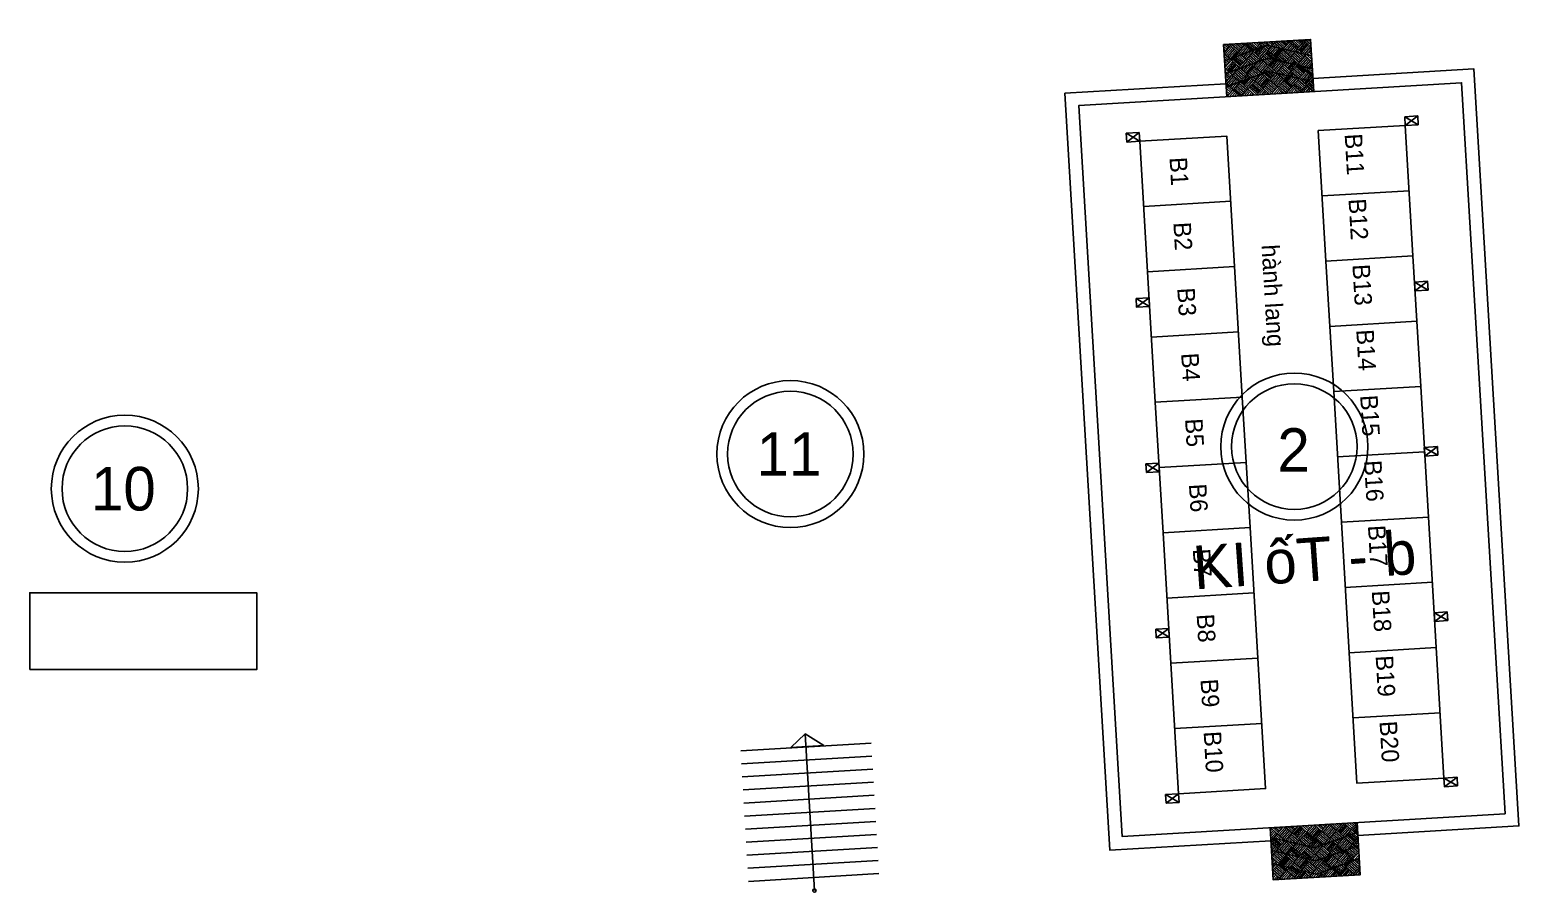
# Model space of a CAD drawing. Extents: x -31423 to 1909503, y -2344077 to 1640342.
# Drawn here: x 74545 to 108763, y -16932 to 2855 of the extents above; entities that cross this region are included whole.
import ezdxf

# ---------------------------------------------------------------- set-up
doc = ezdxf.new("R2010")
doc.units = 0
for name, color, linetype in [('Level 1', 7, 'Continuous'), ('Level 13', 7, 'Continuous'), ('Level 14', 7, 'Continuous'), ('Level 15', 7, 'Continuous'), ('Level 16', 7, 'Continuous'), ('Level 18', 7, 'Continuous'), ('Level 19', 7, 'Continuous'), ('Level 20', 7, 'Continuous'), ('Level 26', 7, 'Continuous'), ('Level 27', 7, 'Continuous')]:
    doc.layers.add(name, color=color, linetype=linetype)

# ---------------------------------------------------------------- blocks, each defined once
blk = doc.blocks.new('200300')
at = {"layer": 'Level 13'}
for p, q in [((-1000, 1500), (-1000, -1500)), ((1000, 1500), (-1000, 1500)), ((1000, 1500), (-1000, -1500)), ((-1000, 1500), (1000, -1500)), ((1000, -1500), (1000, 1500)), ((-1000, -1500), (1000, -1500))]:
    blk.add_line(p, q, dxfattribs=at)
at = {"layer": 'Level 18'}
for p, q in [((1000, 1500), (-1000, 1500)), ((-1000, 1500), (-1000, -1500)), ((1000, -1500), (1000, 1500)), ((-1000, -1500), (1000, -1500))]:
    blk.add_line(p, q, dxfattribs=at)
blk = doc.blocks.new('A$C428')
at = {"layer": 'Level 1'}
for points in [[(9000, 57000), (9000, 94000), (183000, 94000), (183000, 57000)], [(12000, 37000), (0, 37000), (0, 57000), (12000, 57000)], [(180000, 37000), (192000, 37000), (192000, 57000), (180000, 57000)], [(183000, 37000), (183000, 0), (9000, 0), (9000, 37000)]]:
    blk.add_lwpolyline(points, dxfattribs=at)
blk.add_lwpolyline([(180000, 91000), (180000, 3000), (12000, 3000), (12000, 91000)], close=True, dxfattribs=at)
at = {"layer": 'Level 14'}
for p, q in [((0, 56364), (636, 57000)), ((0, 56930), (70, 57000)), ((312, 55545), (0, 55857)), ((0, 55233), (312, 55545)), ((29, 55262), (0, 55292)), ((0, 54667), (595, 55262)), ((0, 54101), (878, 54979)), ((29, 55828), (1202, 57000)), ((312, 55545), (1767, 57000)), ((2009, 53848), (312, 55545)), ((2292, 54131), (595, 55828)), ((2575, 54414), (878, 56111)), ((2858, 54697), (1161, 56394)), ((3141, 54979), (1444, 56677)), ((3424, 55262), (1727, 56959)), ((2009, 53848), (3706, 55545)), ((3706, 55545), (2252, 57000)), ((2292, 56959), (2333, 57000)), ((2292, 53565), (3989, 55262)), ((2575, 56677), (2899, 57000)), ((2575, 53282), (4272, 54979)), ((2858, 56394), (3464, 57000)), ((3141, 56111), (4030, 57000)), ((3424, 55828), (4596, 57000)), ((3706, 55545), (5161, 57000)), ((5403, 53848), (3706, 55545)), ((5686, 54131), (3989, 55828)), ((5969, 54414), (4272, 56111)), ((6252, 54697), (4555, 56394)), ((6535, 54979), (4838, 56677)), ((6818, 55262), (5121, 56959)), ((5403, 53848), (7101, 55545)), ((7101, 55545), (5646, 57000)), ((5686, 56959), (5727, 57000)), ((5686, 53565), (7383, 55262)), ((5969, 56677), (6293, 57000)), ((5969, 53282), (7666, 54979)), ((6252, 56394), (6858, 57000)), ((6535, 56111), (7424, 57000)), ((6818, 55828), (7990, 57000)), ((7101, 55545), (8555, 57000)), ((8798, 53848), (7101, 55545)), ((9080, 54131), (7383, 55828)), ((9363, 54414), (7666, 56111)), ((9646, 54697), (7949, 56394)), ((9929, 54979), (8232, 56677)), ((10212, 55262), (8515, 56959)), ((8798, 53848), (10495, 55545)), ((10495, 55545), (9040, 57000)), ((9080, 56959), (9121, 57000)), ((9080, 53565), (10778, 55262)), ((9363, 56677), (9687, 57000)), ((9363, 53282), (11060, 54979)), ((9646, 56394), (10252, 57000)), ((9929, 56111), (10818, 57000)), ((10212, 55828), (11384, 57000)), ((10495, 55545), (11950, 57000)), ((12000, 54040), (10495, 55545)), ((12000, 54605), (10778, 55828)), ((12000, 55171), (11060, 56111)), ((12000, 55737), (11343, 56394)), ((12000, 56303), (11626, 56677)), ((12000, 56868), (11909, 56959)), ((180000, 56868), (180091, 56959)), ((180000, 56303), (180374, 56677)), ((180000, 55737), (180657, 56394)), ((180000, 55171), (180940, 56111)), ((180000, 54605), (181222, 55828)), ((180000, 54040), (181505, 55545)), ((181505, 55545), (180050, 57000)), ((181788, 55828), (180616, 57000)), ((182637, 53282), (180940, 54979)), ((182071, 56111), (181182, 57000)), ((182920, 53565), (181222, 55262)), ((181505, 55545), (182960, 57000)), ((183202, 53848), (181505, 55545)), ((182354, 56394), (181748, 57000)), ((181788, 55262), (183485, 56959)), ((182071, 54979), (183768, 56677)), ((182637, 56677), (182313, 57000)), ((182354, 54697), (184051, 56394)), ((182637, 54414), (184334, 56111)), ((182920, 56959), (182879, 57000)), ((182920, 54131), (184617, 55828)), ((183202, 53848), (184899, 55545)), ((184899, 55545), (183445, 57000)), ((185182, 55828), (184010, 57000)), ((186031, 53282), (184334, 54979)), ((185465, 56111), (184576, 57000)), ((186314, 53565), (184617, 55262)), ((184899, 55545), (186354, 57000)), ((186597, 53848), (184899, 55545)), ((185748, 56394), (185142, 57000)), ((185182, 55262), (186879, 56959)), ((185465, 54979), (187162, 56677)), ((186031, 56677), (185707, 57000)), ((185748, 54697), (187445, 56394)), ((186031, 54414), (187728, 56111)), ((186314, 56959), (186273, 57000)), ((186314, 54131), (188011, 55828)), ((186597, 53848), (188294, 55545)), ((188294, 55545), (186839, 57000)), ((188576, 55828), (187404, 57000)), ((189425, 53282), (187728, 54979)), ((188859, 56111), (187970, 57000)), ((189708, 53565), (188011, 55262)), ((188294, 55545), (189748, 57000)), ((189991, 53848), (188294, 55545)), ((189142, 56394), (188536, 57000)), ((188576, 55262), (190273, 56959)), ((188859, 54979), (190556, 56677)), ((189425, 56677), (189101, 57000)), ((189142, 54697), (190839, 56394)), ((189425, 54414), (191122, 56111)), ((189708, 56959), (189667, 57000)), ((189708, 54131), (191405, 55828)), ((189991, 53848), (191688, 55545)), ((191688, 55545), (190233, 57000)), ((191971, 55828), (190798, 57000)), ((192000, 54101), (191122, 54979)), ((192000, 56364), (191364, 57000)), ((192000, 54667), (191405, 55262)), ((191688, 55545), (192000, 55857)), ((192000, 55233), (191688, 55545)), ((192000, 56930), (191930, 57000)), ((191971, 55262), (192000, 55292)), ((0, 53536), (1161, 54697)), ((0, 52970), (1444, 54414)), ((312, 52151), (0, 52463)), ((0, 51839), (312, 52151)), ((29, 51868), (0, 51898)), ((0, 51273), (595, 51868)), ((0, 50707), (878, 51585)), ((29, 52434), (1727, 54131)), ((312, 52151), (2009, 53848)), ((2009, 50454), (312, 52151)), ((2292, 50737), (595, 52434)), ((2575, 51020), (878, 52717)), ((2858, 51302), (1161, 53000)), ((3141, 51585), (1444, 53282)), ((3424, 51868), (1727, 53565)), ((3706, 52151), (2009, 53848)), ((2009, 50454), (3706, 52151)), ((2292, 50171), (3989, 51868)), ((2575, 49888), (4272, 51585)), ((2858, 53000), (4555, 54697)), ((3141, 52717), (4838, 54414)), ((3424, 52434), (5121, 54131)), ((3706, 52151), (5403, 53848)), ((5403, 50454), (3706, 52151)), ((5686, 50737), (3989, 52434)), ((5969, 51020), (4272, 52717)), ((6252, 51302), (4555, 53000)), ((6535, 51585), (4838, 53282)), ((6818, 51868), (5121, 53565)), ((7101, 52151), (5403, 53848)), ((5403, 50454), (7101, 52151)), ((5686, 50171), (7383, 51868)), ((5969, 49888), (7666, 51585)), ((6252, 53000), (7949, 54697)), ((6535, 52717), (8232, 54414)), ((6818, 52434), (8515, 54131)), ((7101, 52151), (8798, 53848)), ((8798, 50454), (7101, 52151)), ((9080, 50737), (7383, 52434)), ((9363, 51020), (7666, 52717)), ((9646, 51302), (7949, 53000)), ((9929, 51585), (8232, 53282)), ((10212, 51868), (8515, 53565)), ((10495, 52151), (8798, 53848)), ((8798, 50454), (10495, 52151)), ((9080, 50171), (10778, 51868)), ((9363, 49888), (11060, 51585)), ((9646, 53000), (11343, 54697)), ((9929, 52717), (11626, 54414)), ((10212, 52434), (11909, 54131)), ((10495, 52151), (12000, 53656)), ((12000, 50646), (10495, 52151)), ((12000, 51211), (10778, 52434)), ((12000, 51777), (11060, 52717)), ((12000, 52343), (11343, 53000)), ((12000, 52908), (11626, 53282)), ((12000, 53474), (11909, 53565)), ((181505, 52151), (180000, 53656)), ((180000, 53474), (180091, 53565)), ((180000, 52908), (180374, 53282)), ((180000, 52343), (180657, 53000)), ((180000, 51777), (180940, 52717)), ((180000, 51211), (181222, 52434)), ((180000, 50646), (181505, 52151)), ((181788, 52434), (180091, 54131)), ((182071, 52717), (180374, 54414)), ((182354, 53000), (180657, 54697)), ((182637, 49888), (180940, 51585)), ((182920, 50171), (181222, 51868)), ((181505, 52151), (183202, 53848)), ((183202, 50454), (181505, 52151)), ((181788, 51868), (183485, 53565)), ((182071, 51585), (183768, 53282)), ((182354, 51302), (184051, 53000)), ((182637, 51020), (184334, 52717)), ((182920, 50737), (184617, 52434)), ((184899, 52151), (183202, 53848)), ((183202, 50454), (184899, 52151)), ((185182, 52434), (183485, 54131)), ((185465, 52717), (183768, 54414)), ((185748, 53000), (184051, 54697)), ((186031, 49888), (184334, 51585)), ((186314, 50171), (184617, 51868)), ((184899, 52151), (186597, 53848)), ((186597, 50454), (184899, 52151)), ((185182, 51868), (186879, 53565)), ((185465, 51585), (187162, 53282)), ((185748, 51302), (187445, 53000)), ((186031, 51020), (187728, 52717)), ((186314, 50737), (188011, 52434)), ((188294, 52151), (186597, 53848)), ((186597, 50454), (188294, 52151)), ((188576, 52434), (186879, 54131)), ((188859, 52717), (187162, 54414)), ((189142, 53000), (187445, 54697)), ((189425, 49888), (187728, 51585)), ((189708, 50171), (188011, 51868)), ((188294, 52151), (189991, 53848)), ((189991, 50454), (188294, 52151)), ((188576, 51868), (190273, 53565)), ((188859, 51585), (190556, 53282)), ((189142, 51302), (190839, 53000)), ((189425, 51020), (191122, 52717)), ((189708, 50737), (191405, 52434)), ((191688, 52151), (189991, 53848)), ((189991, 50454), (191688, 52151)), ((191971, 52434), (190273, 54131)), ((192000, 52970), (190556, 54414)), ((192000, 53536), (190839, 54697)), ((192000, 50707), (191122, 51585)), ((192000, 51273), (191405, 51868)), ((191688, 52151), (192000, 52463)), ((192000, 51839), (191688, 52151)), ((191971, 51868), (192000, 51898)), ((0, 50142), (1161, 51302)), ((0, 49576), (1444, 51020)), ((312, 48757), (0, 49069)), ((0, 48445), (312, 48757)), ((29, 48474), (0, 48504)), ((0, 47879), (595, 48474)), ((0, 47313), (878, 48191)), ((0, 46748), (1161, 47908)), ((29, 49040), (1727, 50737)), ((312, 48757), (2009, 50454)), ((2009, 47060), (312, 48757)), ((2292, 47343), (595, 49040)), ((2575, 47626), (878, 49323)), ((2858, 47908), (1161, 49605)), ((3141, 48191), (1444, 49888)), ((3424, 48474), (1727, 50171)), ((3706, 48757), (2009, 50454)), ((2009, 47060), (3706, 48757)), ((2292, 46777), (3989, 48474)), ((2575, 46494), (4272, 48191)), ((2858, 49605), (4555, 51302)), ((2858, 46211), (4555, 47908)), ((3141, 49323), (4838, 51020)), ((3424, 49040), (5121, 50737)), ((3706, 48757), (5403, 50454)), ((5403, 47060), (3706, 48757)), ((5686, 47343), (3989, 49040)), ((5969, 47626), (4272, 49323)), ((6252, 47908), (4555, 49605)), ((6535, 48191), (4838, 49888)), ((6818, 48474), (5121, 50171)), ((7101, 48757), (5403, 50454)), ((5403, 47060), (7101, 48757)), ((5686, 46777), (7383, 48474)), ((5969, 46494), (7666, 48191)), ((6252, 49605), (7949, 51302)), ((6252, 46211), (7949, 47908)), ((6535, 49323), (8232, 51020)), ((6818, 49040), (8515, 50737)), ((7101, 48757), (8798, 50454)), ((8798, 47060), (7101, 48757)), ((9080, 47343), (7383, 49040)), ((9363, 47626), (7666, 49323)), ((9646, 47908), (7949, 49605)), ((9929, 48191), (8232, 49888)), ((10212, 48474), (8515, 50171)), ((10495, 48757), (8798, 50454)), ((8798, 47060), (10495, 48757)), ((9080, 46777), (10778, 48474)), ((9363, 46494), (11060, 48191)), ((9646, 49605), (11343, 51302)), ((9646, 46211), (11343, 47908)), ((9929, 49323), (11626, 51020)), ((10212, 49040), (11909, 50737)), ((10495, 48757), (12000, 50262)), ((12000, 47252), (10495, 48757)), ((12000, 47817), (10778, 49040)), ((12000, 48383), (11060, 49323)), ((12000, 48949), (11343, 49605)), ((12000, 49514), (11626, 49888)), ((12000, 50080), (11909, 50171)), ((181505, 48757), (180000, 50262)), ((180000, 50080), (180091, 50171)), ((180000, 49514), (180374, 49888)), ((180000, 48949), (180657, 49605)), ((180000, 48383), (180940, 49323)), ((180000, 47817), (181222, 49040)), ((180000, 47252), (181505, 48757)), ((181788, 49040), (180091, 50737)), ((182071, 49323), (180374, 51020)), ((182354, 49605), (180657, 51302)), ((182354, 46211), (180657, 47908)), ((182637, 46494), (180940, 48191)), ((182920, 46777), (181222, 48474)), ((181505, 48757), (183202, 50454)), ((183202, 47060), (181505, 48757)), ((181788, 48474), (183485, 50171)), ((182071, 48191), (183768, 49888)), ((182354, 47908), (184051, 49605)), ((182637, 47626), (184334, 49323)), ((182920, 47343), (184617, 49040)), ((184899, 48757), (183202, 50454)), ((183202, 47060), (184899, 48757)), ((185182, 49040), (183485, 50737)), ((185465, 49323), (183768, 51020)), ((185748, 49605), (184051, 51302)), ((185748, 46211), (184051, 47908)), ((186031, 46494), (184334, 48191)), ((186314, 46777), (184617, 48474)), ((184899, 48757), (186597, 50454)), ((186597, 47060), (184899, 48757)), ((185182, 48474), (186879, 50171)), ((185465, 48191), (187162, 49888)), ((185748, 47908), (187445, 49605)), ((186031, 47626), (187728, 49323)), ((186314, 47343), (188011, 49040)), ((188294, 48757), (186597, 50454)), ((186597, 47060), (188294, 48757)), ((188576, 49040), (186879, 50737)), ((188859, 49323), (187162, 51020)), ((189142, 49605), (187445, 51302)), ((189142, 46211), (187445, 47908)), ((189425, 46494), (187728, 48191)), ((189708, 46777), (188011, 48474)), ((188294, 48757), (189991, 50454)), ((189991, 47060), (188294, 48757)), ((188576, 48474), (190273, 50171)), ((188859, 48191), (190556, 49888)), ((189142, 47908), (190839, 49605)), ((189425, 47626), (191122, 49323)), ((189708, 47343), (191405, 49040)), ((191688, 48757), (189991, 50454)), ((189991, 47060), (191688, 48757)), ((191971, 49040), (190273, 50737)), ((192000, 49576), (190556, 51020)), ((192000, 50142), (190839, 51302)), ((192000, 46748), (190839, 47908)), ((192000, 47313), (191122, 48191)), ((192000, 47879), (191405, 48474)), ((191688, 48757), (192000, 49069)), ((192000, 48445), (191688, 48757)), ((191971, 48474), (192000, 48504)), ((0, 46182), (1444, 47626)), ((312, 45363), (0, 45675)), ((0, 45050), (312, 45363)), ((29, 45080), (0, 45109)), ((0, 44485), (595, 45080)), ((0, 43919), (878, 44797)), ((0, 43353), (1161, 44514)), ((29, 45646), (1727, 47343)), ((312, 45363), (2009, 47060)), ((2009, 43666), (312, 45363)), ((2292, 43949), (595, 45646)), ((2575, 44231), (878, 45928)), ((2858, 44514), (1161, 46211)), ((3141, 44797), (1444, 46494)), ((3424, 45080), (1727, 46777)), ((3706, 45363), (2009, 47060)), ((2009, 43666), (3706, 45363)), ((2292, 43383), (3989, 45080)), ((2575, 43100), (4272, 44797)), ((2858, 42817), (4555, 44514)), ((3141, 45928), (4838, 47626)), ((3424, 45646), (5121, 47343)), ((3706, 45363), (5403, 47060)), ((5403, 43666), (3706, 45363)), ((5686, 43949), (3989, 45646)), ((5969, 44231), (4272, 45928)), ((6252, 44514), (4555, 46211)), ((6535, 44797), (4838, 46494)), ((6818, 45080), (5121, 46777)), ((7101, 45363), (5403, 47060)), ((5403, 43666), (7101, 45363)), ((5686, 43383), (7383, 45080)), ((5969, 43100), (7666, 44797)), ((6252, 42817), (7949, 44514)), ((6535, 45928), (8232, 47626)), ((6818, 45646), (8515, 47343)), ((7101, 45363), (8798, 47060)), ((8798, 43666), (7101, 45363)), ((9080, 43949), (7383, 45646)), ((9363, 44231), (7666, 45928)), ((9646, 44514), (7949, 46211)), ((9929, 44797), (8232, 46494)), ((10212, 45080), (8515, 46777)), ((10495, 45363), (8798, 47060)), ((8798, 43666), (10495, 45363)), ((9080, 43383), (10778, 45080)), ((9363, 43100), (11060, 44797)), ((9646, 42817), (11343, 44514)), ((9929, 45928), (11626, 47626)), ((10212, 45646), (11909, 47343)), ((10495, 45363), (12000, 46868)), ((12000, 43857), (10495, 45363)), ((12000, 44423), (10778, 45646)), ((12000, 44989), (11060, 45928)), ((12000, 45555), (11343, 46211)), ((12000, 46120), (11626, 46494)), ((12000, 46686), (11909, 46777)), ((181505, 45363), (180000, 46868)), ((180000, 46686), (180091, 46777)), ((180000, 46120), (180374, 46494)), ((180000, 45555), (180657, 46211)), ((180000, 44989), (180940, 45928)), ((180000, 44423), (181222, 45646)), ((180000, 43857), (181505, 45363)), ((181788, 45646), (180091, 47343)), ((182071, 45928), (180374, 47626)), ((182354, 42817), (180657, 44514)), ((182637, 43100), (180940, 44797)), ((182920, 43383), (181222, 45080)), ((181505, 45363), (183202, 47060)), ((183202, 43666), (181505, 45363)), ((181788, 45080), (183485, 46777)), ((182071, 44797), (183768, 46494)), ((182354, 44514), (184051, 46211)), ((182637, 44231), (184334, 45928)), ((182920, 43949), (184617, 45646)), ((184899, 45363), (183202, 47060)), ((183202, 43666), (184899, 45363)), ((185182, 45646), (183485, 47343)), ((185465, 45928), (183768, 47626)), ((185748, 42817), (184051, 44514)), ((186031, 43100), (184334, 44797)), ((186314, 43383), (184617, 45080)), ((184899, 45363), (186597, 47060)), ((186597, 43666), (184899, 45363)), ((185182, 45080), (186879, 46777)), ((185465, 44797), (187162, 46494)), ((185748, 44514), (187445, 46211)), ((186031, 44231), (187728, 45928)), ((186314, 43949), (188011, 45646)), ((188294, 45363), (186597, 47060)), ((186597, 43666), (188294, 45363)), ((188576, 45646), (186879, 47343)), ((188859, 45928), (187162, 47626)), ((189142, 42817), (187445, 44514)), ((189425, 43100), (187728, 44797)), ((189708, 43383), (188011, 45080)), ((188294, 45363), (189991, 47060)), ((189991, 43666), (188294, 45363)), ((188576, 45080), (190273, 46777)), ((188859, 44797), (190556, 46494)), ((189142, 44514), (190839, 46211)), ((189425, 44231), (191122, 45928)), ((189708, 43949), (191405, 45646)), ((191688, 45363), (189991, 47060)), ((189991, 43666), (191688, 45363)), ((191971, 45646), (190273, 47343)), ((192000, 46182), (190556, 47626)), ((192000, 43353), (190839, 44514)), ((192000, 43919), (191122, 44797)), ((192000, 44485), (191405, 45080)), ((191688, 45363), (192000, 45675)), ((192000, 45050), (191688, 45363)), ((191971, 45080), (192000, 45109)), ((0, 42788), (1444, 44231)), ((312, 41969), (0, 42281)), ((0, 41656), (312, 41969)), ((29, 41686), (0, 41715)), ((0, 41091), (595, 41686)), ((0, 40525), (878, 41403)), ((0, 39959), (1161, 41120)), ((29, 42252), (1727, 43949)), ((312, 41969), (2009, 43666)), ((2009, 40272), (312, 41969)), ((2292, 40554), (595, 42252)), ((2575, 40837), (878, 42534)), ((2858, 41120), (1161, 42817)), ((3141, 41403), (1444, 43100)), ((3424, 41686), (1727, 43383)), ((3706, 41969), (2009, 43666)), ((2009, 40272), (3706, 41969)), ((2292, 39989), (3989, 41686)), ((2575, 39706), (4272, 41403)), ((2858, 39423), (4555, 41120)), ((3141, 42534), (4838, 44231)), ((3424, 42252), (5121, 43949)), ((3706, 41969), (5403, 43666)), ((5403, 40272), (3706, 41969)), ((5686, 40554), (3989, 42252)), ((5969, 40837), (4272, 42534)), ((6252, 41120), (4555, 42817)), ((6535, 41403), (4838, 43100)), ((6818, 41686), (5121, 43383)), ((7101, 41969), (5403, 43666)), ((5403, 40272), (7101, 41969)), ((5686, 39989), (7383, 41686)), ((5969, 39706), (7666, 41403)), ((6252, 39423), (7949, 41120)), ((6535, 42534), (8232, 44231)), ((6818, 42252), (8515, 43949)), ((7101, 41969), (8798, 43666)), ((8798, 40272), (7101, 41969)), ((9080, 40554), (7383, 42252)), ((9363, 40837), (7666, 42534)), ((9646, 41120), (7949, 42817)), ((9929, 41403), (8232, 43100)), ((10212, 41686), (8515, 43383)), ((10495, 41969), (8798, 43666)), ((8798, 40272), (10495, 41969)), ((9080, 39989), (10778, 41686)), ((9363, 39706), (11060, 41403)), ((9646, 39423), (11343, 41120)), ((9929, 42534), (11626, 44231)), ((10212, 42252), (11909, 43949)), ((10495, 41969), (12000, 43474)), ((12000, 40463), (10495, 41969)), ((12000, 41029), (10778, 42252)), ((12000, 41595), (11060, 42534)), ((12000, 42160), (11343, 42817)), ((12000, 42726), (11626, 43100)), ((12000, 43292), (11909, 43383)), ((181505, 41969), (180000, 43474)), ((180000, 43292), (180091, 43383)), ((180000, 42726), (180374, 43100)), ((180000, 42160), (180657, 42817)), ((180000, 41595), (180940, 42534)), ((180000, 41029), (181222, 42252)), ((180000, 40463), (181505, 41969)), ((181788, 42252), (180091, 43949)), ((182071, 42534), (180374, 44231)), ((182354, 39423), (180657, 41120)), ((182637, 39706), (180940, 41403)), ((182920, 39989), (181222, 41686)), ((181505, 41969), (183202, 43666)), ((183202, 40272), (181505, 41969)), ((181788, 41686), (183485, 43383)), ((182071, 41403), (183768, 43100)), ((182354, 41120), (184051, 42817)), ((182637, 40837), (184334, 42534)), ((182920, 40554), (184617, 42252)), ((184899, 41969), (183202, 43666)), ((183202, 40272), (184899, 41969)), ((185182, 42252), (183485, 43949)), ((185465, 42534), (183768, 44231)), ((185748, 39423), (184051, 41120)), ((186031, 39706), (184334, 41403)), ((186314, 39989), (184617, 41686)), ((184899, 41969), (186597, 43666)), ((186597, 40272), (184899, 41969)), ((185182, 41686), (186879, 43383)), ((185465, 41403), (187162, 43100)), ((185748, 41120), (187445, 42817)), ((186031, 40837), (187728, 42534)), ((186314, 40554), (188011, 42252)), ((188294, 41969), (186597, 43666)), ((186597, 40272), (188294, 41969)), ((188576, 42252), (186879, 43949)), ((188859, 42534), (187162, 44231)), ((189142, 39423), (187445, 41120)), ((189425, 39706), (187728, 41403)), ((189708, 39989), (188011, 41686)), ((188294, 41969), (189991, 43666)), ((189991, 40272), (188294, 41969)), ((188576, 41686), (190273, 43383)), ((188859, 41403), (190556, 43100)), ((189142, 41120), (190839, 42817)), ((189425, 40837), (191122, 42534)), ((189708, 40554), (191405, 42252)), ((191688, 41969), (189991, 43666)), ((189991, 40272), (191688, 41969)), ((191971, 42252), (190273, 43949)), ((192000, 42788), (190556, 44231)), ((192000, 39959), (190839, 41120)), ((192000, 40525), (191122, 41403)), ((192000, 41091), (191405, 41686)), ((191688, 41969), (192000, 42281)), ((192000, 41656), (191688, 41969)), ((191971, 41686), (192000, 41715)), ((0, 39394), (1444, 40837)), ((312, 38575), (0, 38887)), ((0, 38262), (312, 38575)), ((29, 38292), (0, 38321)), ((0, 37697), (595, 38292)), ((0, 37131), (878, 38009)), ((29, 38857), (1727, 40554)), ((312, 38575), (2009, 40272)), ((1887, 37000), (312, 38575)), ((435, 37000), (1161, 37726)), ((2292, 37160), (595, 38857)), ((2575, 37443), (878, 39140)), ((2858, 37726), (1161, 39423)), ((3141, 38009), (1444, 39706)), ((3424, 38292), (1727, 39989)), ((3706, 38575), (2009, 40272)), ((2132, 37000), (3706, 38575)), ((2698, 37000), (3989, 38292)), ((3141, 39140), (4838, 40837)), ((3263, 37000), (4272, 38009)), ((3424, 38857), (5121, 40554)), ((3706, 38575), (5403, 40272)), ((5281, 37000), (3706, 38575)), ((3829, 37000), (4555, 37726)), ((5686, 37160), (3989, 38857)), ((5969, 37443), (4272, 39140)), ((6252, 37726), (4555, 39423)), ((6535, 38009), (4838, 39706)), ((6818, 38292), (5121, 39989)), ((7101, 38575), (5403, 40272)), ((5526, 37000), (7101, 38575)), ((6092, 37000), (7383, 38292)), ((6535, 39140), (8232, 40837)), ((6657, 37000), (7666, 38009)), ((6818, 38857), (8515, 40554)), ((7101, 38575), (8798, 40272)), ((8675, 37000), (7101, 38575)), ((7223, 37000), (7949, 37726)), ((9080, 37160), (7383, 38857)), ((9363, 37443), (7666, 39140)), ((9646, 37726), (7949, 39423)), ((9929, 38009), (8232, 39706)), ((10212, 38292), (8515, 39989)), ((10495, 38575), (8798, 40272)), ((8920, 37000), (10495, 38575)), ((9486, 37000), (10778, 38292)), ((9929, 39140), (11626, 40837)), ((10051, 37000), (11060, 38009)), ((10212, 38857), (11909, 40554)), ((10495, 38575), (12000, 40080)), ((12000, 37069), (10495, 38575)), ((10617, 37000), (11343, 37726)), ((12000, 37635), (10778, 38857)), ((12000, 38201), (11060, 39140)), ((12000, 38766), (11343, 39423)), ((12000, 39332), (11626, 39706)), ((12000, 39898), (11909, 39989)), ((181505, 38575), (180000, 40080)), ((180000, 39898), (180091, 39989)), ((180000, 39332), (180374, 39706)), ((180000, 38766), (180657, 39423)), ((180000, 38201), (180940, 39140)), ((180000, 37635), (181222, 38857)), ((180000, 37069), (181505, 38575)), ((181788, 38857), (180091, 40554)), ((182071, 39140), (180374, 40837)), ((181383, 37000), (180657, 37726)), ((181949, 37000), (180940, 38009)), ((182514, 37000), (181222, 38292)), ((181505, 38575), (183202, 40272)), ((183080, 37000), (181505, 38575)), ((181788, 38292), (183485, 39989)), ((182071, 38009), (183768, 39706)), ((182354, 37726), (184051, 39423)), ((182637, 37443), (184334, 39140)), ((182920, 37160), (184617, 38857)), ((184899, 38575), (183202, 40272)), ((183325, 37000), (184899, 38575)), ((185182, 38857), (183485, 40554)), ((185465, 39140), (183768, 40837)), ((184777, 37000), (184051, 37726)), ((185343, 37000), (184334, 38009)), ((185908, 37000), (184617, 38292)), ((184899, 38575), (186597, 40272)), ((186474, 37000), (184899, 38575)), ((185182, 38292), (186879, 39989)), ((185465, 38009), (187162, 39706)), ((185748, 37726), (187445, 39423)), ((186031, 37443), (187728, 39140)), ((186314, 37160), (188011, 38857)), ((188294, 38575), (186597, 40272)), ((186719, 37000), (188294, 38575)), ((188576, 38857), (186879, 40554)), ((188859, 39140), (187162, 40837)), ((188171, 37000), (187445, 37726)), ((188737, 37000), (187728, 38009)), ((189302, 37000), (188011, 38292)), ((188294, 38575), (189991, 40272)), ((189868, 37000), (188294, 38575)), ((188576, 38292), (190273, 39989)), ((188859, 38009), (190556, 39706)), ((189142, 37726), (190839, 39423)), ((189425, 37443), (191122, 39140)), ((189708, 37160), (191405, 38857)), ((191688, 38575), (189991, 40272)), ((190113, 37000), (191688, 38575)), ((191971, 38857), (190273, 40554)), ((192000, 39394), (190556, 40837)), ((191565, 37000), (190839, 37726)), ((192000, 37131), (191122, 38009)), ((192000, 37697), (191405, 38292)), ((191688, 38575), (192000, 38887)), ((192000, 38262), (191688, 38575)), ((191971, 38292), (192000, 38321)), ((1000, 37000), (1444, 37443)), ((1566, 37000), (1727, 37160)), ((4395, 37000), (4838, 37443)), ((4960, 37000), (5121, 37160)), ((7789, 37000), (8232, 37443)), ((8354, 37000), (8515, 37160)), ((11183, 37000), (11626, 37443)), ((11749, 37000), (11909, 37160)), ((180251, 37000), (180091, 37160)), ((180817, 37000), (180374, 37443)), ((183646, 37000), (183485, 37160)), ((184211, 37000), (183768, 37443)), ((187040, 37000), (186879, 37160)), ((187605, 37000), (187162, 37443)), ((190434, 37000), (190273, 37160)), ((191000, 37000), (190556, 37443))]:
    blk.add_line(p, q, dxfattribs=at)
at = {"layer": 'Level 16'}
for p, q in [((36000, 57500), (36000, 77500)), ((66000, 57500), (66000, 77500)), ((96000, 57500), (96000, 77500)), ((126000, 57500), (126000, 77500)), ((156000, 57500), (156000, 77500)), ((36000, 16500), (36000, 36500)), ((66000, 16500), (66000, 36500)), ((96000, 16500), (96000, 36500)), ((126000, 16500), (126000, 36500)), ((156000, 16500), (156000, 36500))]:
    blk.add_line(p, q, dxfattribs=at)
for points in [[(21000, 57500), (21000, 77500), (51000, 77500), (51000, 57500)], [(51000, 57500), (51000, 77500), (81000, 77500), (81000, 57500)], [(81000, 57500), (81000, 77500), (111000, 77500), (111000, 57500)], [(111000, 57500), (111000, 77500), (141000, 77500), (141000, 57500)], [(141000, 57500), (141000, 77500), (171000, 77500), (171000, 57500)], [(21000, 16500), (21000, 36500), (51000, 36500), (51000, 16500)], [(51000, 16500), (51000, 36500), (81000, 36500), (81000, 16500)], [(81000, 16500), (81000, 36500), (111000, 36500), (111000, 16500)], [(111000, 16500), (111000, 36500), (141000, 36500), (141000, 16500)], [(141000, 16500), (141000, 36500), (171000, 36500), (171000, 16500)]]:
    blk.add_lwpolyline(points, close=True, dxfattribs=at)
for points in [[(3750, 57000), (750, 47000), (3750, 37000)], [(6750, 57000), (3750, 47000), (6750, 37000)], [(9750, 57000), (6750, 47000), (9750, 37000)], [(182250, 57000), (185250, 47000), (182250, 37000)], [(185250, 57000), (188250, 47000), (185250, 37000)], [(188250, 57000), (191250, 47000), (188250, 37000)]]:
    blk.add_lwpolyline(points, dxfattribs=at)
at = {"layer": 'Level 13', "rotation": 180}
for p in [(20000, 79000), (58000, 79000), (96000, 79000), (134000, 79000), (172000, 79000)]:
    blk.add_blockref('200300', p, dxfattribs=at)
at = {"layer": 'Level 13', "yscale": -1, "rotation": 180}
for p in [(20000, 15000), (58000, 15000), (96000, 15000), (134000, 15000), (172000, 15000)]:
    blk.add_blockref('200300', p, dxfattribs=at)
at = {"layer": 'Level 19'}
for s, p in [('B11', (22154, 63506)), ('B12', (37088, 63506)), ('B13', (52159, 63506)), ('B14', (67154, 63506)), ('B15', (82225, 63506)), ('B16', (97225, 63506)), ('B17', (112154, 63506)), ('B18', (127159, 63506)), ('B19', (142088, 63506)), ('B20', (157159, 63506)), ('hành lang ', (46424, 42951)), ('B1', (25154, 23076)), ('B2', (40088, 23076)), ('B3', (55160, 23076)), ('B4', (70154, 23076)), ('B5', (85226, 23076)), ('B6', (100226, 23076)), ('B7', (115154, 23076)), ('B8', (130160, 23076)), ('B9', (145088, 23076)), ('B10', (157106, 23076))]:
    blk.add_text(s, height=4000, dxfattribs=at).set_placement(p)
blk = doc.blocks.new('1234')
at = {"layer": 'Level 27'}
blk.add_lwpolyline([(-4831, 2), (-4831, 3920), (6737, 3920), (6737, 2)], close=True, dxfattribs=at)

msp = doc.modelspace()

# ---------------------------------------------------------------- linework, layer by layer
at = {"layer": 'Level 15'}
for p, q in [((93849, -13511), (90856, -13689)), ((93867, -13811), (90874, -13988)), ((93885, -14110), (90892, -14288)), ((93903, -14410), (90909, -14587)), ((93921, -14709), (90927, -14887)), ((93938, -15009), (90945, -15186)), ((93956, -15308), (90963, -15486)), ((93974, -15607), (90980, -15785)), ((93992, -15907), (90998, -16085)), ((94009, -16206), (91016, -16384)), ((94027, -16506), (91034, -16684))]:
    msp.add_line(p, q, dxfattribs=at)
at = {"layer": 'Level 20'}
for centre, radius in [((103558, -6708), 1687), ((91996, -6879), 1687), ((91996, -6879), 1441), ((103558, -6708), 1441), ((76725, -7674), 1687), ((76725, -7674), 1441)]:
    msp.add_circle(centre, radius, dxfattribs=at)
at = {"layer": 'Level 27'}
msp.add_line((92548, -16894), (92333, -13301), dxfattribs=at)
msp.add_lwpolyline([(92003, -13612), (92333, -13301), (92760, -13567)], close=True, dxfattribs=at)
for start, end in [(0.3595, 180.3595), (180.3595, 0.3595)]:
    msp.add_arc((92548, -16894), 37.7, start, end, dxfattribs=at)

# ---------------------------------------------------------------- block references
at = {"layer": 'Level 1', "xscale": 0.1, "yscale": 0.09999995442826352, "rotation": -86.60094372150185}
msp.add_blockref('A$C428', (98241, 2297), dxfattribs=at)
at = {"layer": 'Level 26', "xscale": 0.45, "yscale": 0.4499999999970896}
msp.add_blockref('1234', (76719, -11824), dxfattribs=at)

# ---------------------------------------------------------------- texts
at = {"layer": 'Level 20'}
for s, p in [('11', (91220, -7379)), ('2', (103169, -7287)), ('10', (75948, -8174))]:
    msp.add_text(s, height=1000, dxfattribs=at).set_placement(p)
msp.add_text('KI ốT - b', height=1000, rotation=4.0329, dxfattribs=at).set_placement((101270, -9987))

doc.saveas('drawing.dxf')
